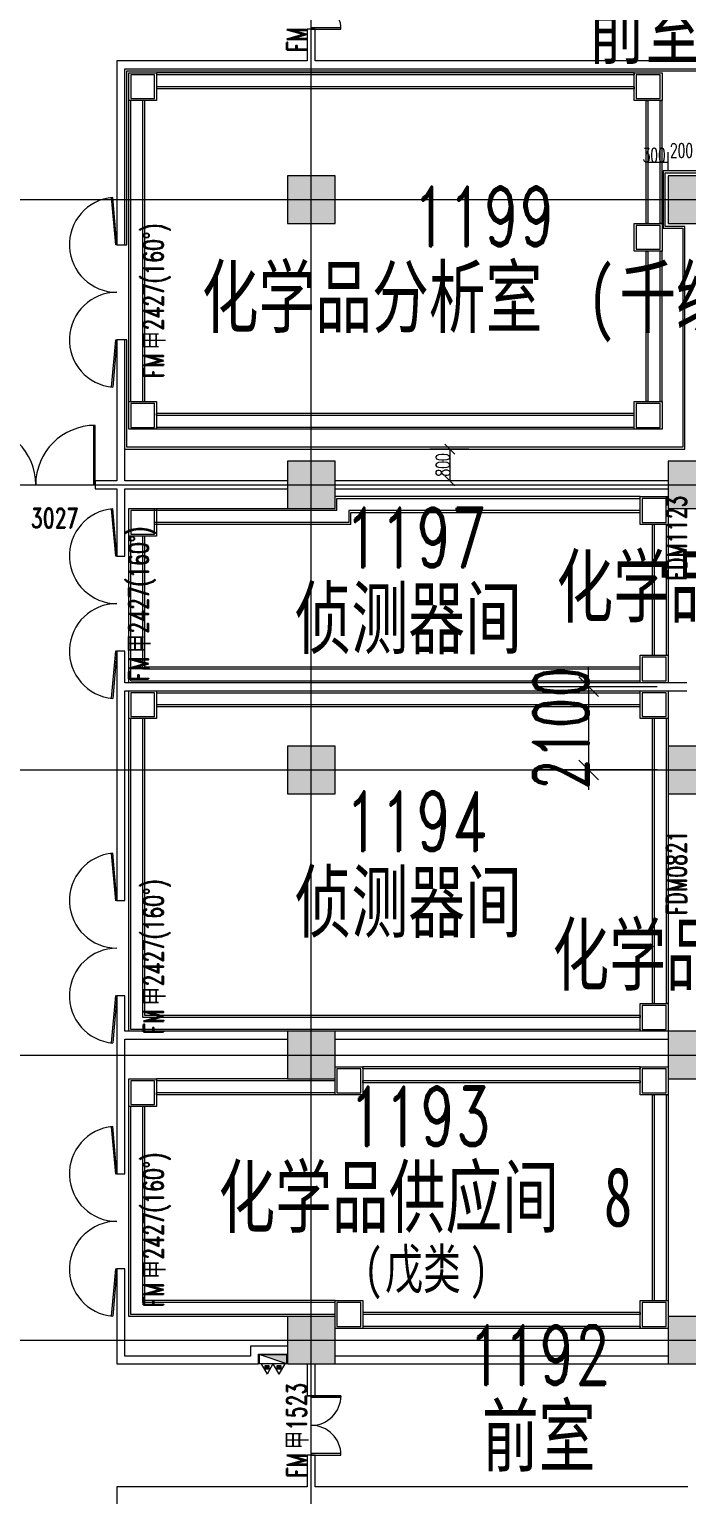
# Model space of a CAD drawing. Header units: millimetres. Extents: x -76632 to 443185, y -33181 to 192400.
# Drawn here: x 266490 to 283070, y 82500 to 119500 of the extents above; entities that cross this region are included whole.
import ezdxf

# ---------------------------------------------------------------- set-up
doc = ezdxf.new("R2010")
doc.units = ezdxf.units.MM
doc.linetypes.add('轴网线', pattern=[22.04, 18.38, -1.83, 0, -1.83])
doc.layers.get('0').update_dxf_attribs({"color": 8})
doc.layers.get('Defpoints').update_dxf_attribs({"color": 8})
for name, color, linetype, lineweight in [('A-ANNO-DIMS', 8, 'Continuous', 9), ('A-AREA-IDEN', 8, 'Continuous', 9), ('A-DETL-GENF', 8, 'Continuous', 18), ('A-DOOR', 8, 'Continuous', 5), ('A-DOOR-IDEN', 8, 'Continuous', 9), ('A-DOOR-OPNG', 8, 'Continuous', 5), ('A-WALL', 8, 'Continuous', 5), ('A-WALL-PATT', 8, 'Continuous', 9), ('M-EQPM', 8, 'Continuous', 5), ('S-BEAM', 8, 'Continuous', 5), ('S-COLS', 8, 'Continuous', 5), ('S-FNDN', 8, 'Continuous', 5), ('S-GRID', 8, 'Continuous', 9)]:
    doc.layers.add(name, color=color, linetype=linetype, lineweight=lineweight)
doc.styles.add('RomanD', font='romand__.ttf', dxfattribs={"width": 0.7, "height": 1500})
doc.styles.add('RomanD_1', font='romand__.ttf', dxfattribs={"width": 0.7, "height": 500})
doc.styles.add('RomanD_4', font='romand__.ttf', dxfattribs={"width": 0.65, "height": 1400})
doc.styles.add('RomanD_6', font='romand__.ttf', dxfattribs={"width": 0.65, "height": 350})
doc.styles.add('仿宋_2', font='simfang.ttf', dxfattribs={"width": 0.7, "height": 1500})
doc.styles.add('仿宋_7', font='simfang.ttf', dxfattribs={"width": 0.7, "height": 1000})
doc.styles.add('微软雅黑', font='Microsoft YaHei.ttf', dxfattribs={"width": 0.7, "height": 500})
doc.dimstyles.new('0_5', dxfattribs={"dimscale": 304.8, "dimtxt": 351.251157, "dimasz": 0, "dimexe": 0.82021, "dimexo": 0.0625, "dimgap": 0, "dimtad": 1, "dimdec": 0, "dimzin": 0, "dimdsep": 46, "dimtxsty": 'RomanD_6', "dimblk1": 'NONE', "dimblk2": 'NONE', "dimsah": 1, "dimcen": 0.09, "dimazin": 0, "dimtfac": 1, "dimtdec": 4, "dimtix": 1, "dimtmove": 0, "dimatfit": 3, "dimfxl": 0.82021, "dimfxlon": 1, "dimtvp": 1, "dimtolj": 1, "dimtzin": 0, "dimlwd": 18, "dimlwe": 18, "dimarcsym": 2})
doc.dimstyles.new('0_5_1', dxfattribs={"dimscale": 304.8, "dimtxt": 351.251157, "dimasz": 0, "dimexe": 0.82021, "dimexo": 0.0625, "dimgap": 0, "dimtad": 1, "dimdec": 0, "dimzin": 0, "dimdsep": 46, "dimtxsty": 'RomanD_6', "dimblk1": 'NONE', "dimblk2": 'NONE', "dimsah": 1, "dimcen": 0.09, "dimazin": 0, "dimtfac": 1, "dimtdec": 4, "dimtix": 1, "dimtmove": 2, "dimatfit": 3, "dimfxl": 0.82021, "dimfxlon": 1, "dimtvp": 1, "dimtolj": 1, "dimtzin": 0, "dimlwd": 18, "dimlwe": 18, "dimarcsym": 2})
doc.dimstyles.new('0_7mm', dxfattribs={"dimscale": 304.8, "dimtxt": 351.251157, "dimasz": 0.82021, "dimexe": 1.64042, "dimexo": 0.0625, "dimgap": 0, "dimtad": 1, "dimdec": 0, "dimzin": 0, "dimdsep": 46, "dimtxsty": 'RomanD_6', "dimblk1": 'OBLIQUE', "dimblk2": 'OBLIQUE', "dimsah": 1, "dimcen": 0.09, "dimazin": 0, "dimtfac": 1, "dimtdec": 4, "dimtix": 1, "dimtmove": 0, "dimatfit": 3, "dimfxl": 1.64042, "dimfxlon": 1, "dimtvp": 1, "dimtolj": 1, "dimtzin": 0, "dimlwd": 18, "dimlwe": 18, "dimarcsym": 2})
doc.dimstyles.new('U_TO_ARCH', dxfattribs={"dimscale": 304.8, "dimtxt": 1405.004626, "dimasz": 1.64042, "dimexe": 4.10105, "dimexo": 0.0625, "dimgap": 0, "dimtad": 1, "dimdec": 0, "dimzin": 0, "dimdsep": 46, "dimtxsty": 'RomanD_4', "dimblk1": 'OBLIQUE', "dimblk2": 'OBLIQUE', "dimsah": 1, "dimcen": 0.09, "dimazin": 0, "dimtfac": 1, "dimtdec": 4, "dimtix": 1, "dimtmove": 0, "dimatfit": 3, "dimfxl": 5.74147, "dimfxlon": 1, "dimtvp": 1, "dimtolj": 1, "dimtzin": 0, "dimlwd": 18, "dimlwe": 18, "dimarcsym": 2})

# ---------------------------------------------------------------- blocks, each defined once
blk = doc.blocks.new('X-ST-F3-01-C-001_HLP2_rvt-1-LAY-1F-1_500-A')
at = {"layer": 'S-COLS', "true_color": 0x808080}
for points in [[(273000, 114600), (274200, 114600), (274200, 115800), (273000, 115800), (273000, 114888)], [(283300, 114600), (283800, 114600), (283800, 115800), (282600, 115800), (282600, 114600), (283286, 114600)], [(274200, 107400), (274200, 108600), (273000, 108600), (273000, 107400)], [(283325, 107400), (283325, 107900), (283800, 107900), (283800, 108600), (282600, 108600), (282600, 107400), (283200, 107400)], [(274200, 100200), (274200, 101400), (273000, 101400), (273000, 100200)], [(283200, 100200), (283325, 100200), (283325, 101400), (282600, 101400), (282600, 100200), (283100, 100200)], [(273000, 93000), (274200, 93000), (274200, 94200), (273000, 94200), (273000, 93474)], [(283200, 93000), (283325, 93000), (283325, 94200), (282600, 94200), (282600, 93000), (283106, 93000)], [(274200, 85800), (274200, 87000), (273000, 87000), (273000, 85800)], [(283200, 85800), (283800, 85800), (283800, 86050), (283325, 86050), (283325, 87000), (282600, 87000), (282600, 85800), (283110, 85800)]]:
    blk.add_hatch(color=8, dxfattribs=at).paths.add_polyline_path(points, flags=0)
at = {"layer": 'S-COLS', "color": 7, "lineweight": 9}
for p, q in [((274200, 115800), (273000, 115800)), ((273000, 115800), (273000, 114600)), ((274200, 114600), (274200, 115800)), ((283800, 115800), (282600, 115800)), ((282600, 115800), (282600, 114600)), ((273000, 114600), (274200, 114600)), ((282600, 114600), (283800, 114600)), ((274200, 108600), (273000, 108600)), ((273000, 108600), (273000, 107400)), ((274200, 107400), (274200, 108600)), ((283800, 108600), (282600, 108600)), ((282600, 108600), (282600, 107400)), ((273000, 107400), (274200, 107400)), ((282600, 107400), (283325, 107400)), ((274200, 101400), (273000, 101400)), ((273000, 101400), (273000, 100200)), ((274200, 100200), (274200, 101400)), ((283325, 101400), (282600, 101400)), ((282600, 101400), (282600, 100200)), ((273000, 100200), (274200, 100200)), ((282600, 100200), (283325, 100200)), ((274200, 94200), (273000, 94200)), ((273000, 94200), (273000, 93000)), ((274200, 93000), (274200, 94200)), ((283325, 94200), (282600, 94200)), ((282600, 94200), (282600, 93000)), ((273000, 93000), (274200, 93000)), ((282600, 93000), (283325, 93000)), ((274200, 87000), (273000, 87000)), ((273000, 87000), (273000, 85800)), ((274200, 85800), (274200, 87000)), ((283325, 87000), (282600, 87000)), ((282600, 87000), (282600, 85800)), ((273000, 85800), (274200, 85800)), ((282600, 85800), (283800, 85800))]:
    blk.add_line(p, q, dxfattribs=at)
blk = doc.blocks.new('双扇平开防火门_带观察窗 - FM甲1523-4642620-LAY-1F-1_500-A')
at = {"layer": 'A-DOOR'}
for p, q in [((-750, 0), (-750, 750)), ((-750, 750), (-710, 750)), ((-750, 750), (-750, 550)), ((-710, 750), (-750, 750)), ((-710, 750), (-710, 0)), ((-710, 550), (-710, 750)), ((750, 750), (710, 750)), ((710, 750), (710, 0)), ((750, 750), (710, 750)), ((710, 750), (710, 550)), ((750, 0), (750, 750)), ((750, 550), (750, 750)), ((-750, 550), (-750, 350)), ((-710, 350), (-710, 550)), ((710, 550), (710, 350)), ((750, 350), (750, 550)), ((-750, 350), (-750, 0)), ((-710, 0), (-750, 0)), ((-750, 0), (-710, 0)), ((-710, 0), (-710, 350)), ((710, 350), (710, 0)), ((710, 0), (750, 0)), ((710, 0), (750, 0)), ((750, 0), (750, 350))]:
    blk.add_line(p, q, dxfattribs=at)
for centre, start, end in [((-750, 0), 0, 90), ((750, 0), 90, 180)]:
    blk.add_arc(centre, 750, start, end, dxfattribs=at)
at = {"layer": 'A-DOOR-OPNG'}
for p, q in [((-750, 100), (-750, -100)), ((750, 100), (750, -100))]:
    blk.add_line(p, q, dxfattribs=at)
blk = doc.blocks.new('双扇平开门-角度可调 - FM甲2427_160__-4689997-LAY-1F-1_500-A')
at = {"layer": 'A-DOOR'}
for p, q in [((-1200, 100), (-2395, 205)), ((-2392, 234), (-1197, 130)), ((-1197, 130), (-1200, 100)), ((1197, 130), (2392, 234)), ((1200, 100), (1197, 130)), ((1200, 100), (2395, 205))]:
    blk.add_line(p, q, dxfattribs=at)
for centre, start, end in [((-1200, 100), 360, 175), ((1200, 100), 5, 180)]:
    blk.add_arc(centre, 1200, start, end, dxfattribs=at)
blk = doc.blocks.new('双扇平开防火门_带观察窗 - FM甲3027-4644343-LAY-1F-1_500-A')
at = {"layer": 'A-DOOR'}
for p, q in [((-1500, 0), (-1500, 1500)), ((-1500, 1500), (-1460, 1500)), ((-1500, 1500), (-1500, 1300)), ((-1460, 1500), (-1500, 1500)), ((-1460, 1500), (-1460, 0)), ((-1460, 1300), (-1460, 1500)), ((1500, 1500), (1460, 1500)), ((1460, 1500), (1460, 0)), ((1500, 1500), (1460, 1500)), ((1460, 1500), (1460, 1300)), ((1500, 0), (1500, 1500)), ((1500, 1300), (1500, 1500)), ((-1500, 1300), (-1500, 1100)), ((-1460, 1100), (-1460, 1300)), ((1460, 1300), (1460, 1100)), ((1500, 1100), (1500, 1300)), ((-1500, 1100), (-1500, 0)), ((-1460, 0), (-1460, 1100)), ((1460, 1100), (1460, 0)), ((1500, 0), (1500, 1100)), ((-1460, 0), (-1500, 0)), ((-1500, 0), (-1460, 0)), ((1460, 0), (1500, 0)), ((1460, 0), (1500, 0))]:
    blk.add_line(p, q, dxfattribs=at)
for centre, start, end in [((-1500, 0), 0, 90), ((1500, 0), 90, 180)]:
    blk.add_arc(centre, 1500, start, end, dxfattribs=at)
at = {"layer": 'A-DOOR-OPNG'}
for p, q in [((-1500, 100), (-1500, -100)), ((1500, 100), (1500, -100))]:
    blk.add_line(p, q, dxfattribs=at)
blk = doc.blocks.new('室内消火栓箱_带灭火器__左右式_ - SG24D65-P-4299218-LAY-1F-1_500-A')
at = {"layer": 'A-DETL-GENF', "lineweight": 5}
blk.add_hatch(color=256, dxfattribs=at).paths.add_polyline_path([(-350, 240), (-350, 0), (350, 0), (-283, 217)], flags=0)
h = blk.add_hatch(color=256, dxfattribs=at)
h.paths.add_polyline_path([(-195, 370), (-195, 280), (-105, 280), (-105, 370), (-130, 370)], flags=0)
h.paths.add_polyline_path([(150, 370), (105, 370), (105, 280), (195, 280), (195, 370)], flags=0)
for p, q in [((-300, 240), (-150, 500)), ((0, 240), (-150, 500)), ((0, 240), (150, 500)), ((300, 240), (150, 500)), ((-350, 240), (350, 240)), ((-350, 240), (350, 0)), ((-350, 240), (-350, 0)), ((-350, 240), (350, 0)), ((-350, 0), (-350, 240)), ((-195, 370), (-105, 370)), ((-195, 280), (-195, 370)), ((-105, 280), (-195, 280)), ((-105, 370), (-105, 280)), ((105, 280), (105, 370)), ((105, 370), (195, 370)), ((195, 280), (105, 280)), ((195, 370), (195, 280)), ((350, 0), (-350, 0)), ((350, 0), (-350, 0))]:
    blk.add_line(p, q, dxfattribs=at)
at = {"layer": 'M-EQPM'}
blk.add_line((350, 0), (350, 240), dxfattribs=at)
blk = doc.blocks.new('_Oblique')
at = {"color": 0, "linetype": 'ByBlock', "lineweight": -2}
blk.add_line((-0.5, -0.5), (0.5, 0.5), dxfattribs=at)
blk = doc.blocks.new('*D1655')
at = {"layer": 'A-ANNO-DIMS', "color": 0, "lineweight": 18, "transparency": 16777216}
for p, q in [((277576, 108900), (276595, 108900)), ((277095, 108900), (277095, 108100)), ((277576, 108100), (276595, 108100))]:
    blk.add_line(p, q, dxfattribs=at)
at = {"layer": 'Defpoints', "color": 0, "transparency": 16777216}
for p in [(277595, 108900), (277095, 108100), (277595, 108100)]:
    blk.add_point(p, dxfattribs=at)
at = {"layer": 'A-ANNO-DIMS', "color": 0, "lineweight": 18, "transparency": 16777216, "xscale": 250, "yscale": 250, "zscale": 250}
for p, rotation in [((277095, 108900), 90), ((277095, 108100), 270)]:
    blk.add_blockref('_Oblique', p, dxfattribs=dict(at, rotation=rotation))
at = {"layer": 'A-ANNO-DIMS', "color": 0, "lineweight": 18, "transparency": 16777216, "insert": (276920, 108500), "char_height": 350, "width": 729.52, "attachment_point": 5, "rotation": 90, "style": 'RomanD_6'}
blk.add_mtext('\\A1;800', dxfattribs=at)
blk = doc.blocks.new('*D1437')
at = {"layer": 'A-ANNO-DIMS', "color": 0, "lineweight": 18, "transparency": 16777216}
for p, q in [((280598, 102900), (280598, 103400)), ((282329, 102900), (279348, 102900)), ((280598, 102900), (280598, 100800)), ((282329, 100800), (279348, 100800)), ((280598, 100800), (280598, 100300))]:
    blk.add_line(p, q, dxfattribs=at)
at = {"layer": 'Defpoints', "color": 0, "transparency": 16777216}
for p in [(282348, 102900), (280598, 100800), (282348, 100800)]:
    blk.add_point(p, dxfattribs=at)
at = {"layer": 'A-ANNO-DIMS', "color": 0, "lineweight": 18, "transparency": 16777216, "xscale": 500.0000000000001, "yscale": 500.0000000000001, "zscale": 500.0000000000001}
for p, rotation in [((280598, 102900), 270), ((280598, 100800), 90)]:
    blk.add_blockref('_Oblique', p, dxfattribs=dict(at, rotation=rotation))
at = {"layer": 'A-ANNO-DIMS', "color": 0, "lineweight": 18, "transparency": 16777216, "insert": (279898, 101850), "char_height": 1400, "width": 3890.78, "attachment_point": 5, "rotation": 90, "style": 'RomanD_4'}
blk.add_mtext('\\A1;2100', dxfattribs=at)
blk = doc.blocks.new('*D1438')
at = {"layer": 'A-ANNO-DIMS', "color": 0, "lineweight": 18, "transparency": 16777216}
for p, q in [((282100, 115917), (282100, 116398)), ((282400, 115917), (282400, 116398)), ((282100, 116148), (282400, 116148))]:
    blk.add_line(p, q, dxfattribs=at)
at = {"layer": 'Defpoints', "color": 0, "transparency": 16777216}
for p in [(282100, 115898), (282400, 116148), (282400, 115898)]:
    blk.add_point(p, dxfattribs=at)
at = {"layer": 'A-ANNO-DIMS', "color": 0, "lineweight": 18, "transparency": 16777216, "insert": (282250, 116323), "char_height": 350, "width": 729.52, "attachment_point": 5, "style": 'RomanD_6'}
blk.add_mtext('\\A1;300', dxfattribs=at)
blk = doc.blocks.new('_None')
blk = doc.blocks.new('*D1451')
at = {"layer": 'A-ANNO-DIMS', "color": 0, "lineweight": 18, "transparency": 16777216}
for p, q in [((282400, 115917), (282400, 116398)), ((282600, 115917), (282600, 116398)), ((282400, 116148), (282600, 116148))]:
    blk.add_line(p, q, dxfattribs=at)
at = {"layer": 'Defpoints', "color": 0, "transparency": 16777216}
for p in [(282400, 115898), (282600, 116148), (282600, 115898)]:
    blk.add_point(p, dxfattribs=at)
at = {"layer": 'A-ANNO-DIMS', "color": 0, "lineweight": 18, "transparency": 16777216, "insert": (282647, 116613), "char_height": 350, "width": 729.52, "attachment_point": 1, "line_spacing_factor": 1.146391, "style": 'RomanD_6'}
blk.add_mtext('\\A1;200', dxfattribs=at)

msp = doc.modelspace()

# ---------------------------------------------------------------- hatches: boundary and pattern name
at = {"layer": 'A-WALL-PATT', "lineweight": 5, "transparency": 33554687}
h = msp.add_hatch(dxfattribs=at)
h.set_pattern_fill('FP_10', color=256, style=0, pattern_type=2)
h.set_pattern_definition([(45, (150384.9, 0), (-1325.825, 1325.825), []), (45, (150384.9, 400), (-1325.825, 1325.825), []), (45, (150384.9, 1300), (-1325.825, 1325.825), [1875, -625])])
h.paths.add_polyline_path([(272159.9, 107375), (272159.9, 107575), (271709.9, 107575), (271709.9, 107375)], flags=0)

# ---------------------------------------------------------------- linework, layer by layer
at = {"layer": 'A-WALL', "lineweight": 9, "transparency": 33554687}
for p, q in [((273700, 119500), (273500, 119500)), ((273500, 119500), (273500, 118700)), ((273700, 118700), (273700, 119500)), ((273500, 118700), (268700, 118700)), ((268700, 118700), (268700, 114060)), ((268900, 118500), (285100, 118500)), ((268900, 114060), (268900, 118500)), ((285100, 118700), (273700, 118700)), ((268700, 114060), (268900, 114060)), ((268900, 111660), (268700, 111660)), ((268700, 111660), (268700, 108100)), ((268900, 108100), (268900, 111660)), ((268700, 108100), (268150, 108100)), ((268150, 108100), (268150, 107900)), ((273000, 108100), (268900, 108100)), ((282600, 108100), (274200, 108100)), ((268150, 107900), (268700, 107900)), ((268700, 107900), (268700, 106200)), ((268900, 107900), (273000, 107900)), ((268900, 106200), (268900, 107900)), ((274200, 107900), (282600, 107900)), ((268700, 106200), (268900, 106200)), ((268900, 103800), (268700, 103800)), ((268700, 103800), (268700, 97500)), ((268900, 103000), (268900, 103800)), ((283075, 103000), (268900, 103000)), ((268900, 97500), (268900, 102800)), ((268900, 102800), (283075, 102800)), ((268700, 97500), (268900, 97500)), ((268900, 95100), (268700, 95100)), ((268700, 95100), (268700, 90600)), ((268900, 94200), (268900, 95100)), ((273000, 94200), (268900, 94200)), ((268900, 94000), (273000, 94000)), ((268900, 90600), (268900, 94000)), ((282600, 94200), (274200, 94200)), ((274200, 94000), (282600, 94000)), ((268700, 90600), (268900, 90600)), ((268900, 88200), (268700, 88200)), ((268700, 88200), (268700, 85800)), ((268900, 86000), (268900, 88200)), ((273000, 86250), (272070, 86250)), ((272070, 86250), (272070, 86000)), ((272070, 86000), (268900, 86000)), ((272270, 86050), (273000, 86050)), ((272270, 86000), (272270, 86050)), ((272270, 85800), (272270, 86000)), ((282600, 86000), (274200, 86000)), ((268700, 85800), (272270, 85800)), ((273500, 85800), (273500, 85000)), ((273700, 85000), (273700, 85800)), ((274200, 85800), (282600, 85800)), ((273500, 85000), (273700, 85000)), ((273700, 83500), (273500, 83500)), ((273500, 83500), (273500, 82700)), ((273700, 82700), (273700, 83500)), ((268700, 82700), (268700, 78600)), ((273500, 82700), (268700, 82700)), ((283100, 82700), (273700, 82700))]:
    msp.add_line(p, q, dxfattribs=at)
at = {"layer": 'A-WALL', "transparency": 33554687}
for p, q in [((268950, 118450), (285000, 118450)), ((268950, 114060), (268950, 118450)), ((282475, 115925), (282475, 114475)), ((285000, 115925), (282475, 115925)), ((282525, 114525), (282525, 115875)), ((282525, 115875), (285050, 115875)), ((282475, 114475), (282975, 114475)), ((283025, 114525), (282525, 114525)), ((282975, 114475), (282975, 108950)), ((283025, 108900), (283025, 114525)), ((268900, 114060), (268950, 114060)), ((268950, 111660), (268900, 111660)), ((268950, 108950), (268950, 111660)), ((268900, 108900), (283025, 108900)), ((282975, 108950), (268950, 108950))]:
    msp.add_line(p, q, dxfattribs=at)
at = {"layer": 'S-BEAM', "transparency": 33554687}
for p, q in [((269700, 118400), (269700, 118350)), ((281750, 118400), (269700, 118400)), ((281750, 118400), (281750, 118350)), ((281750, 118350), (269700, 118350)), ((269700, 118050), (269700, 118000)), ((281750, 118050), (269700, 118050)), ((281750, 118050), (281750, 118000)), ((269050, 117700), (269000, 117700)), ((269000, 110100), (269000, 117700)), ((269050, 110100), (269050, 117700)), ((269400, 117700), (269350, 117700)), ((269350, 110100), (269350, 117700)), ((269400, 110100), (269400, 117700)), ((281750, 118000), (269700, 118000)), ((282050, 117700), (282100, 117700)), ((282050, 114600), (282050, 117700)), ((282100, 114600), (282100, 117700)), ((282400, 117700), (282450, 117700)), ((282400, 114600), (282400, 117700)), ((282450, 114600), (282450, 117700)), ((282100, 114600), (282050, 114600)), ((282450, 114600), (282400, 114600)), ((282050, 113900), (282100, 113900)), ((282050, 110100), (282050, 113900)), ((282100, 110100), (282100, 113900)), ((282400, 113900), (282450, 113900)), ((282400, 110100), (282400, 113900)), ((282450, 110100), (282450, 113900)), ((269000, 110100), (269050, 110100)), ((269350, 110100), (269400, 110100)), ((282100, 110100), (282050, 110100)), ((282450, 110100), (282400, 110100)), ((269700, 109750), (269700, 109800)), ((281750, 109800), (269700, 109800)), ((281750, 109750), (269700, 109750)), ((281750, 109750), (281750, 109800)), ((269700, 109400), (269700, 109450)), ((281750, 109450), (269700, 109450)), ((281750, 109400), (269700, 109400)), ((281750, 109400), (281750, 109450)), ((281900, 107699.5), (274200, 107699.5)), ((281900, 107649.5), (281900, 107699.5)), ((269650, 107349.5), (269650, 107399.5)), ((269650, 107399.5), (274200, 107399.5)), ((274250, 107349.5), (269650, 107349.5)), ((274250, 107349.5), (274250, 107649.5)), ((274250, 107649.5), (281900, 107649.5)), ((274550, 107349.5), (274550, 107049.5)), ((281900, 107349.5), (274550, 107349.5)), ((281900, 107299.5), (281900, 107349.5)), ((269650, 106999.5), (269650, 107049.5)), ((274550, 107049.5), (269650, 107049.5)), ((274600, 106999.5), (269650, 106999.5)), ((274600, 106999.5), (274600, 107299.5)), ((274600, 107299.5), (281900, 107299.5)), ((282200, 107000), (282250, 107000)), ((282200, 107000), (282200, 103700)), ((282250, 107000), (282250, 103700)), ((282550, 107000), (282600, 107000)), ((282550, 107000), (282550, 103700)), ((282600, 107000), (282600, 103700)), ((269050, 106700), (269000, 106700)), ((269000, 103000), (269000, 106700)), ((269050, 103050), (269050, 106700)), ((269400, 106700), (269350, 106700)), ((269350, 103350), (269350, 106700)), ((269400, 103400), (269400, 106700)), ((282200, 103700), (282250, 103700)), ((282550, 103700), (282600, 103700)), ((269350, 103350), (281900, 103350)), ((269400, 103400), (281900, 103400)), ((281900, 103350), (281900, 103400)), ((269050, 103050), (281900, 103050)), ((281900, 103000), (281900, 103050)), ((269700, 102800), (269700, 102750)), ((269700, 102750), (281900, 102750)), ((281900, 102750), (281900, 102800)), ((269700, 102450), (281900, 102450)), ((269700, 102450), (269700, 102400)), ((269700, 102400), (281900, 102400)), ((281900, 102400), (281900, 102450)), ((269050, 102100), (269000, 102100)), ((269000, 94200), (269000, 102100)), ((269050, 94250), (269050, 102100)), ((269400, 102100), (269350, 102100)), ((269350, 94550), (269350, 102100)), ((269400, 94600), (269400, 102100)), ((282250, 102100), (282200, 102100)), ((282200, 102100), (282200, 94900)), ((282250, 102100), (282250, 94900)), ((282600, 102100), (282550, 102100)), ((282550, 102100), (282550, 94900)), ((282600, 102100), (282600, 101400)), ((282600, 100200), (282600, 94900)), ((282250, 94900), (282200, 94900)), ((282600, 94900), (282550, 94900)), ((281900, 94550), (269350, 94550)), ((281900, 94600), (269400, 94600)), ((281900, 94600), (281900, 94550)), ((281900, 94250), (269050, 94250)), ((281900, 94250), (281900, 94200)), ((274900, 93250), (274900, 93300)), ((281900, 93300), (274900, 93300)), ((281900, 93250), (274900, 93250)), ((281900, 93300), (281900, 93250)), ((269700, 92950), (269700, 93000)), ((273000, 93000), (269700, 93000)), ((274200, 92950), (269700, 92950)), ((274200, 92950), (274200, 93000)), ((274900, 92900), (274900, 92950)), ((281900, 92950), (274900, 92950)), ((281900, 92900), (274900, 92900)), ((281900, 92950), (281900, 92900)), ((269700, 92600), (269700, 92650)), ((274200, 92650), (269700, 92650)), ((274200, 92600), (269700, 92600)), ((274200, 92600), (274200, 92650)), ((282200, 92600), (282250, 92600)), ((282200, 92600), (282200, 87400)), ((282250, 92600), (282250, 87400)), ((282550, 92600), (282600, 92600)), ((282550, 92600), (282550, 87400)), ((282600, 92600), (282600, 87400)), ((269000, 87000), (269000, 92300)), ((269050, 92300), (269000, 92300)), ((269050, 87050), (269050, 92300)), ((269350, 87350), (269350, 92300)), ((269400, 92300), (269350, 92300)), ((269400, 87400), (269400, 92300)), ((274200, 87350), (269350, 87350)), ((274200, 87400), (269400, 87400)), ((274200, 87350), (274200, 87400)), ((282200, 87400), (282250, 87400)), ((282550, 87400), (282600, 87400)), ((273000, 87000), (269000, 87000)), ((274200, 87050), (269050, 87050)), ((274200, 87000), (274200, 87050)), ((274900, 87100), (274900, 87050)), ((281900, 87100), (274900, 87100)), ((281900, 87050), (274900, 87050)), ((281900, 87100), (281900, 87050)), ((274900, 86750), (274900, 86700)), ((281900, 86750), (274900, 86750)), ((281900, 86700), (274900, 86700)), ((281900, 86750), (281900, 86700))]:
    msp.add_line(p, q, dxfattribs=at)
at = {"layer": 'S-FNDN', "transparency": 33554687}
for p, q in [((269000, 118400), (269700, 118400)), ((269000, 117700), (269000, 118400)), ((269700, 118400), (269700, 118350)), ((281750, 118400), (282450, 118400)), ((281750, 118350), (281750, 118400)), ((282450, 118400), (282450, 117700)), ((269050, 118350), (269050, 117750)), ((269650, 118350), (269050, 118350)), ((269650, 117750), (269650, 118350)), ((269700, 118350), (269700, 118050)), ((269700, 118050), (269700, 118000)), ((281750, 118050), (281750, 118350)), ((281750, 118000), (281750, 118050)), ((281800, 118350), (281800, 117750)), ((282400, 118350), (281800, 118350)), ((282400, 117750), (282400, 118350)), ((269050, 117700), (269000, 117700)), ((269050, 117750), (269650, 117750)), ((269350, 117700), (269050, 117700)), ((269400, 117700), (269350, 117700)), ((269700, 117700), (269400, 117700)), ((269700, 118000), (269700, 117700)), ((281750, 117700), (281750, 118000)), ((282050, 117700), (281750, 117700)), ((281800, 117750), (282400, 117750)), ((282100, 117700), (282050, 117700)), ((282400, 117700), (282100, 117700)), ((282450, 117700), (282400, 117700)), ((281750, 114600), (282050, 114600)), ((281750, 113900), (281750, 114600)), ((281800, 114550), (281800, 113950)), ((282400, 114550), (281800, 114550)), ((282050, 114600), (282100, 114600)), ((282100, 114600), (282400, 114600)), ((282400, 114600), (282450, 114600)), ((282400, 113950), (282400, 114550)), ((282450, 114600), (282450, 113900)), ((282050, 113900), (281750, 113900)), ((281800, 113950), (282400, 113950)), ((282100, 113900), (282050, 113900)), ((282400, 113900), (282100, 113900)), ((282450, 113900), (282400, 113900)), ((269000, 110100), (269050, 110100)), ((269000, 109400), (269000, 110100)), ((269050, 110100), (269350, 110100)), ((269050, 110050), (269050, 109450)), ((269650, 110050), (269050, 110050)), ((269350, 110100), (269400, 110100)), ((269400, 110100), (269700, 110100)), ((269650, 109450), (269650, 110050)), ((269700, 110100), (269700, 109800)), ((281750, 110100), (282050, 110100)), ((281750, 109800), (281750, 110100)), ((281800, 110050), (281800, 109450)), ((282400, 110050), (281800, 110050)), ((282050, 110100), (282100, 110100)), ((282100, 110100), (282400, 110100)), ((282400, 110100), (282450, 110100)), ((282400, 109450), (282400, 110050)), ((282450, 110100), (282450, 109400)), ((269700, 109800), (269700, 109750)), ((269700, 109750), (269700, 109450)), ((281750, 109750), (281750, 109800)), ((281750, 109450), (281750, 109750)), ((269700, 109400), (269000, 109400)), ((269050, 109450), (269650, 109450)), ((269700, 109450), (269700, 109400)), ((281750, 109400), (281750, 109450)), ((282450, 109400), (281750, 109400)), ((281800, 109450), (282400, 109450)), ((281900, 107700), (282600, 107700)), ((281900, 107000), (281900, 107700)), ((269000, 107400), (269700, 107400)), ((269000, 106700), (269000, 107400)), ((269050, 107350), (269050, 106750)), ((269650, 107350), (269050, 107350)), ((269650, 106750), (269650, 107350)), ((269700, 107400), (269700, 106700)), ((281950, 107650), (281950, 107050)), ((282550, 107650), (281950, 107650)), ((282550, 107050), (282550, 107650)), ((282600, 107400), (282600, 107000)), ((282200, 107000), (281900, 107000)), ((281950, 107050), (282550, 107050)), ((282250, 107000), (282200, 107000)), ((282550, 107000), (282250, 107000)), ((282600, 107000), (282550, 107000)), ((269050, 106700), (269000, 106700)), ((269050, 106750), (269650, 106750)), ((269350, 106700), (269050, 106700)), ((269400, 106700), (269350, 106700)), ((269700, 106700), (269400, 106700)), ((281900, 103700), (282200, 103700)), ((281900, 103400), (281900, 103700)), ((281950, 103650), (281950, 103050)), ((282550, 103650), (281950, 103650)), ((282200, 103700), (282250, 103700)), ((282250, 103700), (282550, 103700)), ((282550, 103700), (282600, 103700)), ((282550, 103050), (282550, 103650)), ((282600, 103700), (282600, 103000)), ((281900, 103350), (281900, 103400)), ((281900, 103050), (281900, 103350)), ((281900, 103000), (281900, 103050)), ((281950, 103050), (282550, 103050)), ((269000, 102100), (269000, 102800)), ((269050, 102750), (269050, 102150)), ((269650, 102750), (269050, 102750)), ((269650, 102150), (269650, 102750)), ((269700, 102800), (269700, 102750)), ((269700, 102750), (269700, 102450)), ((281900, 102750), (281900, 102800)), ((281900, 102450), (281900, 102750)), ((281950, 102750), (281950, 102150)), ((282550, 102750), (281950, 102750)), ((282550, 102150), (282550, 102750)), ((282600, 102800), (282600, 102100)), ((269050, 102150), (269650, 102150)), ((269700, 102450), (269700, 102400)), ((269700, 102400), (269700, 102100)), ((281900, 102400), (281900, 102450)), ((281900, 102100), (281900, 102400)), ((281950, 102150), (282550, 102150)), ((269050, 102100), (269000, 102100)), ((269350, 102100), (269050, 102100)), ((269400, 102100), (269350, 102100)), ((269700, 102100), (269400, 102100)), ((282200, 102100), (281900, 102100)), ((282250, 102100), (282200, 102100)), ((282550, 102100), (282250, 102100)), ((282600, 102100), (282550, 102100)), ((281900, 94900), (282200, 94900)), ((281900, 94600), (281900, 94900)), ((281950, 94850), (281950, 94250)), ((282550, 94850), (281950, 94850)), ((282200, 94900), (282250, 94900)), ((282250, 94900), (282550, 94900)), ((282550, 94900), (282600, 94900)), ((282550, 94250), (282550, 94850)), ((282600, 94900), (282600, 94200)), ((281900, 94550), (281900, 94600)), ((281900, 94250), (281900, 94550)), ((281900, 94200), (281900, 94250)), ((281950, 94250), (282550, 94250)), ((274200, 93300), (274900, 93300)), ((274250, 93250), (274250, 92650)), ((274850, 93250), (274250, 93250)), ((274850, 92650), (274850, 93250)), ((274900, 93300), (274900, 93250)), ((274900, 93250), (274900, 92950)), ((281900, 93300), (282600, 93300)), ((281900, 93250), (281900, 93300)), ((281900, 92950), (281900, 93250)), ((281950, 93250), (281950, 92650)), ((282550, 93250), (281950, 93250)), ((282550, 92650), (282550, 93250)), ((269000, 93000), (269700, 93000)), ((269000, 92300), (269000, 93000)), ((269050, 92950), (269050, 92350)), ((269650, 92950), (269050, 92950)), ((269650, 92350), (269650, 92950)), ((269700, 93000), (269700, 92950)), ((269700, 92950), (269700, 92650)), ((274200, 92950), (274200, 93000)), ((274200, 92650), (274200, 92950)), ((274900, 92950), (274900, 92900)), ((274900, 92900), (274900, 92600)), ((281900, 92900), (281900, 92950)), ((281900, 92600), (281900, 92900)), ((282600, 93000), (282600, 92600)), ((269700, 92650), (269700, 92600)), ((269700, 92600), (269700, 92300)), ((274200, 92600), (274200, 92650)), ((274900, 92600), (274200, 92600)), ((274250, 92650), (274850, 92650)), ((282200, 92600), (281900, 92600)), ((281950, 92650), (282550, 92650)), ((282250, 92600), (282200, 92600)), ((282550, 92600), (282250, 92600)), ((282600, 92600), (282550, 92600)), ((269050, 92300), (269000, 92300)), ((269050, 92350), (269650, 92350)), ((269350, 92300), (269050, 92300)), ((269400, 92300), (269350, 92300)), ((269700, 92300), (269400, 92300)), ((274200, 87400), (274900, 87400)), ((274200, 87350), (274200, 87400)), ((274200, 87050), (274200, 87350)), ((274250, 87350), (274250, 86750)), ((274850, 87350), (274250, 87350)), ((274850, 86750), (274850, 87350)), ((274900, 87400), (274900, 87100)), ((281900, 87400), (282200, 87400)), ((281900, 87100), (281900, 87400)), ((281950, 87350), (281950, 86750)), ((282550, 87350), (281950, 87350)), ((282200, 87400), (282250, 87400)), ((282250, 87400), (282550, 87400)), ((282550, 87400), (282600, 87400)), ((282550, 86750), (282550, 87350)), ((282600, 87400), (282600, 87000)), ((274200, 87000), (274200, 87050)), ((274900, 87100), (274900, 87050)), ((274900, 87050), (274900, 86750)), ((281900, 87050), (281900, 87100)), ((281900, 86750), (281900, 87050)), ((274900, 86700), (274200, 86700)), ((274250, 86750), (274850, 86750)), ((274900, 86750), (274900, 86700)), ((281900, 86700), (281900, 86750)), ((282600, 86700), (281900, 86700)), ((281950, 86750), (282550, 86750))]:
    msp.add_line(p, q, dxfattribs=at)
at = {"layer": 'S-GRID', "linetype": '轴网线', "transparency": 33554687}
for p, q in [((273600, -17706.2), (273600, 174400)), ((-16000, 115200), (308800, 115200)), ((-16000, 108000), (308800, 108000)), ((-16000, 100800), (308800, 100800)), ((-16000, 93600), (308800, 93600)), ((-16000, 86400), (308800, 86400))]:
    msp.add_line(p, q, dxfattribs=at)

# ---------------------------------------------------------------- block references
at = {"lineweight": 5, "transparency": 33554687}
msp.add_blockref('X-ST-F3-01-C-001_HLP2_rvt-1-LAY-1F-1_500-A', (0, 0), dxfattribs=at)
at = {"layer": 'A-DOOR', "transparency": 33554687}
for name, p, rotation in [('双扇平开防火门_带观察窗 - FM甲1523-4642620-LAY-1F-1_500-A', (273600, 120250), 270), ('双扇平开门-角度可调 - FM甲2427_160__-4689997-LAY-1F-1_500-A', (268800, 112860), 90), ('双扇平开门-角度可调 - FM甲2427_160__-4689997-LAY-1F-1_500-A', (268800, 105000), 90), ('双扇平开门-角度可调 - FM甲2427_160__-4689997-LAY-1F-1_500-A', (268800, 96300), 90), ('双扇平开门-角度可调 - FM甲2427_160__-4689997-LAY-1F-1_500-A', (268800, 89400), 90), ('双扇平开防火门_带观察窗 - FM甲1523-4642620-LAY-1F-1_500-A', (273600, 84250), 270)]:
    msp.add_blockref(name, p, dxfattribs=dict(at, rotation=rotation))
msp.add_blockref('双扇平开防火门_带观察窗 - FM甲3027-4644343-LAY-1F-1_500-A', (266650, 108000), dxfattribs=at)
at = {"layer": 'M-EQPM', "transparency": 33554687, "rotation": 180}
msp.add_blockref('室内消火栓箱_带灭火器__左右式_ - SG24D65-P-4299218-LAY-1F-1_500-A', (272635, 86040), dxfattribs=at)

# ---------------------------------------------------------------- texts
at = {"layer": 'A-AREA-IDEN', "transparency": 33554687, "attachment_point": 1}
for s, insert, char_height, width, style in [('前室', (280591.1, 120278.8), 1500, 3928.269, '仿宋_2'), ('1199', (276146.1, 115528.3), 1500, 4826.159, 'RomanD'), ('化学品分析室', (270837.8, 113494.1), 1500, 11784.806, '仿宋_2'), ('\\f仿宋|b0|i0|c134|p49|;\\W.7;(', (280561.3, 113494.1), 1500, 982.067, '仿宋_2'), ('千级', (281371.5, 113494.1), 1500, 3928.269, '仿宋_2'), ('1197', (274439.7, 107418.8), 1500, 4826.159, 'RomanD'), ('化学品供应间', (279784.2, 106184.6), 1500, 11784.806, '仿宋_2'), ('侦测器间', (273182.7, 105384.6), 1500, 7856.537, '仿宋_2'), ('1194', (274439.7, 100256.7), 1500, 4826.159, 'RomanD'), ('侦测器间', (273182.7, 98222.5), 1500, 7856.537, '仿宋_2'), ('化学品供应间', (279684.2, 96886.4), 1500, 11784.806, '仿宋_2'), ('1193', (274539.7, 92805.2), 1500, 4826.159, 'RomanD'), ('化学品供应间', (271257.9, 90771.1), 1500, 11784.806, '仿宋_2'), ('\\f仿宋|b0|i0|c134|p49|;\\W.7;8', (280981.4, 90771.1), 1500, 982.067, '仿宋_2'), ('\\f仿宋|b0|i0|c134|p49|;\\W.7;(', (274931.7, 88701), 1000, 645.358, '仿宋_7'), ('戊类', (275464.1, 88701), 1000, 2581.434, '仿宋_7'), ('\\f仿宋|b0|i0|c134|p49|;\\W.7;)', (277594, 88701), 1000, 645.358, '仿宋_7'), ('1192', (277544, 86774), 1500, 4826.159, 'RomanD'), ('前室', (277907.5, 84739.9), 1500, 3928.269, '仿宋_2')]:
    msp.add_mtext(s, dxfattribs=dict(at, insert=insert, char_height=char_height, width=width, style=style))
at = {"layer": 'A-DOOR-IDEN', "transparency": 33554687, "char_height": 500, "attachment_point": 1, "rotation": 90}
for s, insert, width, style in [('FM', (272981.8, 118925.1), 869.831, 'RomanD_1'), ('2427(160°)', (269371.8, 111893.7), 3731.855, 'RomanD_1'), ('\\f微软雅黑|b0|i0|c134|p34|;\\W.7;甲', (269371.8, 111407.5), 589.24, '微软雅黑'), ('FM', (269371.8, 110689.9), 869.831, 'RomanD_1'), ('FDM1123', (282565.1, 105582.9), 3002.32, 'RomanD_1'), ('2427(160°)', (268999.4, 104239.7), 3731.855, 'RomanD_1'), ('\\f微软雅黑|b0|i0|c134|p34|;\\W.7;甲', (268999.4, 103753.5), 589.24, '微软雅黑'), ('FM', (268999.4, 103035.9), 869.831, 'RomanD_1'), ('FDM0821', (282565.1, 97132.9), 3002.32, 'RomanD_1'), ('2427(160°)', (269371.8, 95333.7), 3731.855, 'RomanD_1'), ('\\f微软雅黑|b0|i0|c134|p34|;\\W.7;甲', (269371.8, 94847.5), 589.24, '微软雅黑'), ('FM', (269371.8, 94129.9), 869.831, 'RomanD_1'), ('2427(160°)', (269371.8, 88433.7), 3731.855, 'RomanD_1'), ('\\f微软雅黑|b0|i0|c134|p34|;\\W.7;甲', (269371.8, 87947.5), 589.24, '微软雅黑'), ('FM', (269371.8, 87229.9), 869.831, 'RomanD_1'), ('1523', (272981.8, 84129), 1683.544, 'RomanD_1'), ('\\f微软雅黑|b0|i0|c134|p34|;\\W.7;甲', (272981.8, 83642.8), 589.24, '微软雅黑'), ('FM', (272981.8, 82925.1), 869.831, 'RomanD_1')]:
    msp.add_mtext(s, dxfattribs=dict(at, insert=insert, width=width, style=style))
at = {"layer": 'A-DOOR-IDEN', "transparency": 33554687, "insert": (266529, 107409.1), "char_height": 500, "width": 1683.544, "attachment_point": 1, "style": 'RomanD_1'}
msp.add_mtext('3027', dxfattribs=at)

# ---------------------------------------------------------------- dimensions: what is measured, and where the dimension line sits
at = {"layer": 'A-ANNO-DIMS', "lineweight": 18, "transparency": 33554687}
dim = msp.add_linear_dim(base=(282400, 116147.8), p1=(282100, 115897.8), p2=(282400, 115897.8), dimstyle='0_5', override={"dimpost": '<>', "dimfxl": 300}, dxfattribs=at)
dim.commit()
dim.dimension.update_dxf_attribs({"geometry": '*D1438', "text_midpoint": (282250, 116322.8)})
dim = msp.add_linear_dim(base=(282600, 116147.8), p1=(282400, 115897.8), p2=(282600, 115897.8), dimstyle='0_5_1', override={"dimpost": '<>', "dimfxl": 200}, dxfattribs=at)
dim.commit()
dim.dimension.update_dxf_attribs({"geometry": '*D1451', "text_midpoint": (283011.7, 116379.3), "dimtype": 128})
for base, p1, p2, dimstyle, override, picture, middle in [((277094.7, 108100), (277594.7, 108900), (277594.7, 108100), '0_7mm', {"dimpost": '<>', "dimfxl": 800}, '*D1655', (276919.7, 108500)), ((280598.3, 100800), (282348.3, 102900), (282348.3, 100800), 'U_TO_ARCH', {"dimpost": '<>', "dimfxl": 2100}, '*D1437', (279898.3, 101850))]:
    dim = msp.add_linear_dim(base=base, p1=p1, p2=p2, angle=90, dimstyle=dimstyle, override=override, dxfattribs=at)
    dim.commit()
    dim.dimension.update_dxf_attribs({"geometry": picture, "text_midpoint": middle})

doc.saveas('drawing.dxf')
